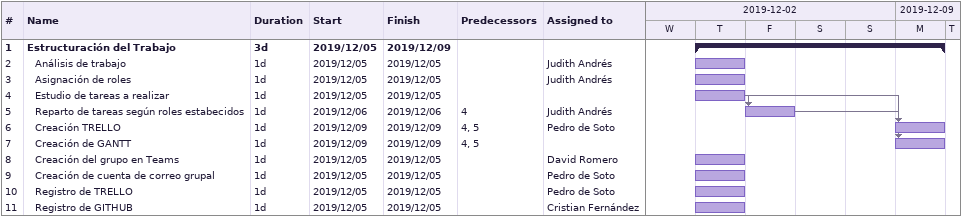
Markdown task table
| ID | Level | Task | Duration | Start | Finish | Predecessors | Resources |
|---|---|---|---|---|---|---|---|
| 1 | 1 | **Estructuración del Trabajo** | 3d | 2019-12-05 | 2019-12-09 |  |  |
| 2 | 2 | Análisis de trabajo | 1d | 2019-12-05 | 2019-12-05 |  | Judith Andrés |
| 3 | 2 | Asignación de roles | 1d | 2019-12-05 | 2019-12-05 |  | Judith Andrés |
| 4 | 2 | Estudio de tareas a realizar | 1d | 2019-12-05 | 2019-12-05 |  |  |
| 5 | 2 | Reparto de tareas según roles estabecidos | 1d | 2019-12-06 | 2019-12-06 | 4 | Judith Andrés |
| 6 | 2 | Creación TRELLO | 1d | 2019-12-09 | 2019-12-09 | 4, 5 | Pedro de Soto |
| 7 | 2 | Creación de GANTT | 1d | 2019-12-09 | 2019-12-09 | 4, 5 |  |
| 8 | 2 | Creación del grupo en Teams | 1d | 2019-12-05 | 2019-12-05 |  | David Romero |
| 9 | 2 | Creación de cuenta de correo grupal | 1d | 2019-12-05 | 2019-12-05 |  | Pedro de Soto |
| 10 | 2 | Registro de TRELLO | 1d | 2019-12-05 | 2019-12-05 |  | Pedro de Soto |
| 11 | 2 | Registro de GITHUB | 1d | 2019-12-05 | 2019-12-05 |  | Cristian Fernández |
